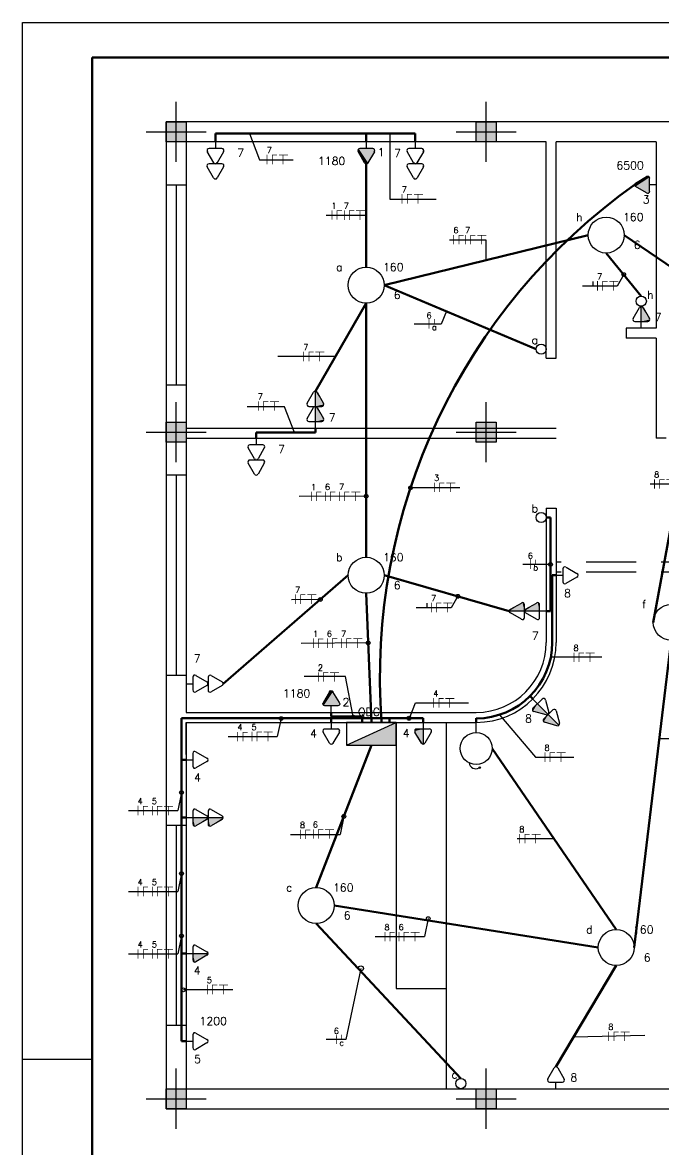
# Model space of a CAD drawing. Header units: metres. Extents: x 3615.8 to 3645.2, y 1798 to 1818.7.
# Drawn here: x 3615.81 to 3622.22, y 1807.43 to 1818.69 of the extents above; entities that cross this region are included whole.
import ezdxf
from ezdxf.enums import TextEntityAlignment as Align

# ---------------------------------------------------------------- set-up
doc = ezdxf.new("R2010")
doc.units = ezdxf.units.M
doc.linetypes.add('Contínuo', pattern=[0])
doc.linetypes.add('DASHED', pattern=[0.75, 0.5, -0.25])
for name, color, linetype in [('10', 10, 'Continuous'), ('2', 4, 'Continuous'), ('4', 136, 'Continuous'), ('Acessorios', 4, 'Continuous'), ('ALVENARIA', 7, 'Continuous'), ('CIRCUITOS', 250, 'Continuous'), ('ILUMINAÇÃO', 1, 'Contínuo'), ('INTERRUPTORES', 1, 'Continuous'), ('Quadros de Dist.', 1, 'Continuous'), ('TOMADAS-ENERGIA', 1, 'Continuous')]:
    doc.layers.add(name, color=color, linetype=linetype)
doc.layers.add('ELETRODUTOS', color=5, linetype='Continuous', lineweight=50)
doc.styles.add('ROMANS', font='ROMANS.shx', dxfattribs={"width": 0.5, "height": 0.1})

# ---------------------------------------------------------------- blocks, each defined once
blk = doc.blocks.new('st')
at = {"layer": '2'}
h = blk.add_hatch(color=256, dxfattribs=at)
h.paths.add_polyline_path([(0, 10), (0, 0), (10, 0), (10, 10)])
h.paths.add_polyline_path([(-10, 10), (-10, 0), (0, 0), (0, 10)])
h.paths.add_polyline_path([(-10, 0), (-10, -10), (0, -10), (0, 0)])
h.paths.add_polyline_path([(0, 0), (0, -10), (10, -10), (10, 0)])
at = {"layer": '10'}
for p, q in [((0, 30), (0, -30)), ((-30, 0), (30, 0))]:
    blk.add_line(p, q, dxfattribs=at)
at = {"layer": '4'}
blk.add_lwpolyline([(-10, -10), (-10, 10), (10, 10), (10, -10)], close=True, dxfattribs=at)
blk = doc.blocks.new('TEBAI01')
for p, q in [((-1.62, 1.95), (-0.35, 4.14)), ((0.35, 4.14), (1.63, 1.92)), ((-1.3, 1.32), (1.28, 1.32)), ((0, 0), (0, 1.32))]:
    blk.add_line(p, q)
for centre, start, end in [((0, 3.97), 26.0479, 153.9521), ((-1.3, 1.71), 143.1332, 270.777), ((1.3, 1.71), 267.1811, 32.5689)]:
    blk.add_arc(centre, 0.393, start, end)
at = {"style": 'ROMANS', "flags": 8}
for tag, p in [('020', (-5.03, 2.2)), ('001', (3.56, 2.23))]:
    blk.add_attdef(tag, text='', height=1.6, dxfattribs=at).set_placement(p, align=Align.MIDDLE_CENTER)
blk = doc.blocks.new('TEALT03')
for p, q in [((-1.62, 1.95), (-0.35, 4.14)), ((0.35, 4.14), (1.63, 1.92)), ((-1.3, 1.32), (1.28, 1.32)), ((0, 0), (0, 1.32))]:
    blk.add_line(p, q)
for centre, start, end in [((0, 3.97), 26.0479, 153.9521), ((-1.3, 1.71), 143.1332, 270.777), ((1.3, 1.71), 267.1811, 32.5689)]:
    blk.add_arc(centre, 0.393, start, end)
at = {"linetype": 'Continuous'}
for points in [[(-1.62, 1.95), (1.49, 1.37), (-0.35, 4.14)], [(-0.35, 4.14), (1.64, 1.52), (-0.21, 4.3)], [(1.64, 1.52), (-0.35, 4.14), (1.49, 1.37)], [(-0.21, 4.3), (1.69, 1.72), (0, 4.36)], [(1.69, 1.72), (-0.21, 4.3), (1.64, 1.52)], [(0, 4.36), (1.63, 1.92), (0.21, 4.3)], [(1.63, 1.92), (0, 4.36), (1.69, 1.72)], [(0.35, 4.14), (0.21, 4.3), (1.63, 1.92)], [(-1.69, 1.75), (1.28, 1.32), (-1.62, 1.95)], [(1.28, 1.32), (-1.69, 1.75), (-1.31, 1.32)], [(-1.66, 1.54), (-1.31, 1.32), (-1.69, 1.75)], [(-1.31, 1.32), (-1.66, 1.54), (-1.51, 1.38)], [(1.49, 1.37), (-1.62, 1.95), (1.28, 1.32)]]:
    blk.add_solid(points, dxfattribs=at)
at = {"style": 'ROMANS', "flags": 8}
for tag, p in [('020', (-4.82, 2.03)), ('001', (3.51, 2.07))]:
    blk.add_attdef(tag, text='', height=1.6, dxfattribs=at).set_placement(p, align=Align.MIDDLE_CENTER)
blk = doc.blocks.new('A$C0BD3781F')
blk.add_circle((0.36, 0.36), 0.36)
at = {"style": 'ROMANS', "flags": 8}
for tag, p in [('001', (0.188, 0.472)), ('009', (0.502, 0.474)), ('020', (0.356, 0.232))]:
    blk.add_attdef(tag, text='', height=0.16, dxfattribs=at).set_placement(p, align=Align.MIDDLE_CENTER)
blk = doc.blocks.new('Ir1s01')
blk.add_circle((0, 1.02), 1.02)
at = {"style": 'ROMANS', "flags": 8}
blk.add_attdef('009', text='', height=1.6, dxfattribs=at).set_placement((1.81, 2.29), align=Align.MIDDLE_CENTER)
blk = doc.blocks.new('TEMED02')
for p, q in [((-1.62, 1.95), (-0.35, 4.14)), ((0, 1.32), (0, 4.36)), ((0.35, 4.14), (1.63, 1.92)), ((-1.3, 1.32), (1.28, 1.32)), ((0, 0), (0, 1.32))]:
    blk.add_line(p, q)
for centre, start, end in [((0, 3.97), 26.0479, 153.9521), ((-1.3, 1.71), 143.1332, 270.777), ((1.3, 1.71), 267.1811, 32.5689)]:
    blk.add_arc(centre, 0.393, start, end)
at = {"linetype": 'Continuous'}
for points in [[(0, 4.36), (1.63, 1.92), (0.21, 4.3)], [(1.63, 1.92), (0, 4.36), (1.69, 1.72)], [(0, 1.32), (1.69, 1.72), (0, 4.36)], [(0.35, 4.14), (0.21, 4.3), (1.63, 1.92)], [(1.69, 1.72), (0, 1.32), (1.64, 1.52)], [(1.28, 1.32), (1.64, 1.52), (0, 1.32)], [(1.64, 1.52), (1.28, 1.32), (1.49, 1.37)]]:
    blk.add_solid(points, dxfattribs=at)
at = {"style": 'ROMANS', "flags": 8}
for tag, p in [('020', (-4.96, 2.19)), ('001', (3.39, 2.17))]:
    blk.add_attdef(tag, text='', height=1.6, dxfattribs=at).set_placement(p, align=Align.MIDDLE_CENTER)
blk = doc.blocks.new('A$C93b2c405')
at = {"layer": 'TOMADAS-ENERGIA'}
for p, q in [((0.269, 0.37), (0.269, 0.304)), ((0.252, 0.163), (0.188, 0.274)), ((0.334, 0.304), (0.205, 0.304)), ((0.35, 0.273), (0.287, 0.163)), ((0.251, 0.011), (0.188, 0.122)), ((0.334, 0.152), (0.205, 0.152)), ((0.35, 0.121), (0.287, 0.011))]:
    blk.add_line(p, q, dxfattribs=at)
for centre, start, end in [((0.205, 0.284), 87.1811, 212.5689), ((0.335, 0.284), 323.1332, 90.777), ((0.204, 0.132), 87.1811, 212.5689), ((0.269, 0.172), 206.0479, 333.9521), ((0.334, 0.132), 323.1332, 90.777), ((0.269, 0.02), 206.0479, 333.9521)]:
    blk.add_arc(centre, 0.0197, start, end, dxfattribs=at)
at = {"layer": 'TOMADAS-ENERGIA', "style": 'ROMANS', "flags": 8}
for tag, p in [('001', (0.091, 0.259)), ('020', (0.521, 0.26))]:
    blk.add_attdef(tag, text='', height=0.08, rotation=180, dxfattribs=at).set_placement(p, align=Align.MIDDLE_CENTER)
blk = doc.blocks.new('A$C8d71f97b')
at = {"layer": 'TOMADAS-ENERGIA'}
for p, q in [((0.27, 0.249), (0.333, 0.359)), ((0.351, 0.218), (0.351, 0.37)), ((0.369, 0.359), (0.432, 0.248)), ((0.27, 0.097), (0.333, 0.207)), ((0.286, 0.218), (0.415, 0.218)), ((0.351, 0.066), (0.351, 0.218)), ((0.369, 0.207), (0.432, 0.096)), ((0.286, 0.066), (0.415, 0.066)), ((0.351, 0), (0.351, 0.066))]:
    blk.add_line(p, q, dxfattribs=at)
for centre, start, end in [((0.351, 0.35), 26.0479, 153.9521), ((0.286, 0.238), 143.1332, 270.777), ((0.416, 0.238), 267.1811, 32.5689), ((0.351, 0.198), 26.0479, 153.9521), ((0.286, 0.086), 143.1332, 270.777), ((0.416, 0.086), 267.1811, 32.5689)]:
    blk.add_arc(centre, 0.0197, start, end, dxfattribs=at)
at = {"layer": 'TOMADAS-ENERGIA', "linetype": 'Continuous'}
for points in [[(0.351, 0.37), (0.432, 0.248), (0.361, 0.367)], [(0.432, 0.248), (0.351, 0.37), (0.436, 0.238)], [(0.351, 0.218), (0.436, 0.238), (0.351, 0.37)], [(0.369, 0.359), (0.361, 0.367), (0.432, 0.248)], [(0.436, 0.238), (0.351, 0.218), (0.433, 0.228)], [(0.415, 0.218), (0.433, 0.228), (0.351, 0.218)], [(0.433, 0.228), (0.415, 0.218), (0.425, 0.22)], [(0.351, 0.218), (0.432, 0.096), (0.361, 0.215)], [(0.432, 0.096), (0.351, 0.218), (0.436, 0.086)], [(0.351, 0.066), (0.436, 0.086), (0.351, 0.218)], [(0.369, 0.207), (0.361, 0.215), (0.432, 0.096)], [(0.436, 0.086), (0.351, 0.066), (0.433, 0.076)], [(0.415, 0.066), (0.433, 0.076), (0.351, 0.066)], [(0.433, 0.076), (0.415, 0.066), (0.425, 0.068)]]:
    blk.add_solid(points, dxfattribs=at)
at = {"layer": 'TOMADAS-ENERGIA', "style": 'ROMANS', "flags": 8}
for tag, p in [('020', (0.103, 0.11)), ('001', (0.52, 0.108))]:
    blk.add_attdef(tag, text='', height=0.08, dxfattribs=at).set_placement(p, align=Align.MIDDLE_CENTER)
blk = doc.blocks.new('A$C5681756B')
at = {"layer": 'Quadros de Dist.'}
for p, q in [((0.951, 0.228), (0.452, 0.228)), ((0.452, 0.228), (0.452, 0)), ((0.452, 0), (0.951, 0.228)), ((0.951, 0), (0.951, 0.228)), ((0.452, 0), (0.951, 0))]:
    blk.add_line(p, q, dxfattribs=at)
at = {"layer": 'Quadros de Dist.', "linetype": 'Continuous'}
blk.add_solid([(0.951, 0.227), (0.452, 0), (0.951, 0)], dxfattribs=at)
at = {"layer": 'Quadros de Dist.', "style": 'ROMANS', "flags": 8}
for tag, p in [('020', (0.206, 0.334)), ('001', (1.041, 0.331))]:
    blk.add_attdef(tag, text='', height=0.16, dxfattribs=at).set_placement(p, align=Align.MIDDLE_CENTER)
blk = doc.blocks.new('Tgcig02')
blk.add_line((0, 1), (0, 0))
for centre, radius in [((-0.35, 4.52), 0.0696), ((0, 2.6), 1.6)]:
    blk.add_circle(centre, radius)
blk.add_arc((0.03, 3.95), 0.686, 7.0471, 118.0951)
blk = doc.blocks.new('FNT')
at = {"const_width": 0.24}
for points in [[(0.12, 1.68), (0.12, -1.68)], [(1.84, 1.56), (3.68, 1.56)], [(1.96, 1.44), (1.96, -1.68)], [(4.32, 1.56), (7.52, 1.56)], [(5.8, 1.44), (5.8, -1.68)]]:
    blk.add_lwpolyline(points, dxfattribs=at)
at = {"style": 'ROMANS', "flags": 8}
blk.add_attdef('001', text='', height=1.6, dxfattribs=at).set_placement((0.89, 3.34), align=Align.MIDDLE_CENTER)
blk = doc.blocks.new('A$C27EA2FDF')
at = {"const_width": 0.009}
for points in [[(0.04, 0.126), (0.04, 0)], [(0.104, 0.121), (0.173, 0.121)], [(0.109, 0.117), (0.109, 0)]]:
    blk.add_lwpolyline(points, dxfattribs=at)
at = {"style": 'ROMANS', "flags": 8}
blk.add_attdef('001', text='', height=0.06, dxfattribs=at).set_placement((0.069, 0.188), align=Align.MIDDLE_CENTER)
blk = doc.blocks.new('A$C3508442B')
at = {"const_width": 0.024}
for points in [[(0.227, 0.043), (0.392, 0.012)], [(0.262, 0.224), (0.592, 0.161)]]:
    blk.add_lwpolyline(points, dxfattribs=at)
at = {"style": 'ROMANS', "flags": 8}
for tag, p in [('001', (0.105, 0.258)), ('009', (0.634, 0.329))]:
    blk.add_attdef(tag, text='', height=0.16, rotation=79, dxfattribs=at).set_placement(p, align=Align.MIDDLE_CENTER)

msp = doc.modelspace()

# ---------------------------------------------------------------- linework, layer by layer
for p, q in [((3615.809, 1818.686), (3645.156, 1818.686)), ((3615.809, 1797.959), (3615.809, 1818.686)), ((3616.507, 1808.323), (3615.809, 1808.323))]:
    msp.add_line(p, q)
at = {"lineweight": 100}
for p, q in [((3616.507, 1818.338), (3644.807, 1818.338)), ((3616.507, 1798.308), (3616.507, 1818.338))]:
    msp.add_line(p, q, dxfattribs=at)
at = {"layer": 'Acessorios'}
for p, q in [((3617.246, 1817.063), (3617.246, 1815.063)), ((3617.346, 1817.063), (3617.346, 1815.063)), ((3617.446, 1817.063), (3617.446, 1815.063)), ((3617.246, 1814.163), (3617.246, 1812.163)), ((3617.346, 1814.163), (3617.346, 1812.163)), ((3617.446, 1814.163), (3617.446, 1812.163)), ((3619.546, 1811.693), (3619.546, 1809.033)), ((3620.046, 1811.693), (3620.046, 1809.033)), ((3617.246, 1810.663), (3617.246, 1808.663)), ((3617.346, 1810.663), (3617.346, 1808.663)), ((3617.446, 1810.663), (3617.446, 1808.663)), ((3619.546, 1809.033), (3620.046, 1809.033))]:
    msp.add_line(p, q, dxfattribs=at)
at = {"layer": 'Acessorios', "linetype": 'DASHED'}
for p, q in [((3623.446, 1813.293), (3621.146, 1813.293)), ((3623.446, 1813.193), (3621.146, 1813.193))]:
    msp.add_line(p, q, dxfattribs=at)
at = {"layer": 'ALVENARIA'}
for p, q in [((3637.246, 1817.693), (3617.246, 1817.693)), ((3617.246, 1817.693), (3617.246, 1817.063)), ((3621.046, 1817.493), (3617.446, 1817.493)), ((3617.446, 1817.493), (3617.446, 1817.063)), ((3621.046, 1815.333), (3621.046, 1817.493)), ((3621.146, 1815.333), (3621.146, 1817.493)), ((3622.146, 1817.493), (3621.146, 1817.493)), ((3622.146, 1817.493), (3622.146, 1815.633)), ((3617.446, 1817.063), (3617.246, 1817.063)), ((3621.846, 1815.633), (3621.846, 1815.533)), ((3622.146, 1815.633), (3621.846, 1815.633)), ((3622.146, 1815.533), (3621.846, 1815.533)), ((3622.146, 1815.533), (3622.146, 1814.533)), ((3621.046, 1815.333), (3621.146, 1815.333)), ((3617.246, 1815.063), (3617.246, 1814.163)), ((3617.446, 1815.063), (3617.246, 1815.063)), ((3617.446, 1815.063), (3617.446, 1814.633)), ((3617.446, 1814.633), (3621.146, 1814.633)), ((3617.446, 1814.533), (3621.146, 1814.533)), ((3617.446, 1814.533), (3617.446, 1814.163)), ((3622.246, 1814.533), (3622.146, 1814.533)), ((3617.446, 1814.163), (3617.246, 1814.163)), ((3621.046, 1813.833), (3621.046, 1812.493)), ((3621.046, 1813.833), (3621.146, 1813.833)), ((3621.146, 1813.833), (3621.146, 1812.493)), ((3617.246, 1812.163), (3617.246, 1810.663)), ((3617.446, 1812.163), (3617.246, 1812.163)), ((3617.446, 1812.163), (3617.446, 1811.793)), ((3617.446, 1811.793), (3620.346, 1811.793)), ((3617.446, 1811.693), (3620.346, 1811.693)), ((3617.446, 1811.693), (3617.446, 1810.663)), ((3617.446, 1811.371), (3617.446, 1811.693)), ((3617.446, 1810.663), (3617.246, 1810.663)), ((3620.046, 1809.033), (3620.046, 1808.033)), ((3617.246, 1808.663), (3617.246, 1807.833)), ((3617.446, 1808.663), (3617.246, 1808.663)), ((3617.446, 1808.663), (3617.446, 1808.033)), ((3617.246, 1808.033), (3617.246, 1807.833)), ((3617.446, 1808.033), (3623.446, 1808.033)), ((3617.446, 1808.033), (3618.096, 1808.033)), ((3617.246, 1807.833), (3623.546, 1807.833))]:
    msp.add_line(p, q, dxfattribs=at)
for radius in [0.8, 0.7]:
    msp.add_arc((3620.346, 1812.493), radius, 270, 0, dxfattribs=at)
at = {"layer": 'CIRCUITOS'}
for p, q in [((3618.079, 1817.577), (3618.18, 1817.315)), ((3619.483, 1817.577), (3619.483, 1816.921)), ((3618.18, 1817.315), (3618.515, 1817.315)), ((3619.483, 1816.921), (3619.944, 1816.921)), ((3619.246, 1816.759), (3618.846, 1816.759)), ((3620.446, 1816.513), (3620.079, 1816.513)), ((3620.446, 1816.313), (3620.446, 1816.513)), ((3621.821, 1816.168), (3621.754, 1816.053)), ((3621.558, 1816.053), (3621.407, 1816.053)), ((3621.514, 1816.053), (3621.514, 1816.099)), ((3621.754, 1816.053), (3621.514, 1816.053)), ((3620.048, 1815.801), (3619.994, 1815.673)), ((3619.994, 1815.673), (3619.726, 1815.673)), ((3618.971, 1815.406), (3618.971, 1815.406)), ((3618.938, 1815.35), (3618.363, 1815.35)), ((3618.429, 1814.846), (3618.057, 1814.846)), ((3618.528, 1814.591), (3618.429, 1814.846)), ((3619.242, 1814.062), (3619.242, 1814.062)), ((3622.324, 1814.073), (3622.084, 1814.073)), ((3619.246, 1813.953), (3618.575, 1813.949)), ((3621.089, 1813.272), (3620.811, 1813.272)), ((3618.787, 1812.921), (3618.5, 1812.918)), ((3618.787, 1812.921), (3618.787, 1812.921)), ((3619.854, 1812.838), (3619.854, 1812.883)), ((3620.161, 1812.953), (3620.094, 1812.838)), ((3619.898, 1812.838), (3619.746, 1812.838)), ((3620.094, 1812.838), (3619.854, 1812.838)), ((3619.262, 1812.595), (3619.262, 1812.595)), ((3619.266, 1812.487), (3618.594, 1812.482)), ((3621.092, 1812.348), (3621.602, 1812.348)), ((3619.037, 1812.151), (3618.624, 1812.151)), ((3619.114, 1811.751), (3619.037, 1812.151)), ((3619.037, 1812.151), (3619.037, 1812.151)), ((3619.684, 1811.752), (3619.739, 1811.889)), ((3619.739, 1811.889), (3620.268, 1811.889)), ((3620.577, 1811.769), (3620.938, 1811.346)), ((3622.178, 1811.532), (3622.702, 1811.532)), ((3620.938, 1811.346), (3621.323, 1811.346)), ((3621.126, 1810.528), (3620.754, 1810.528)), ((3619.043, 1808.526), (3618.845, 1808.526)), ((3622.032, 1808.565), (3621.32, 1808.548))]:
    msp.add_line(p, q, dxfattribs=at)
at = {"layer": 'CIRCUITOS', "linetype": 'Continuous'}
for p, q in [((3620.182, 1814.038), (3619.689, 1814.038)), ((3618.395, 1811.731), (3618.357, 1811.552)), ((3617.864, 1811.552), (3618.357, 1811.552)), ((3617.399, 1810.992), (3617.361, 1810.812)), ((3616.868, 1810.812), (3617.361, 1810.812)), ((3619.022, 1810.754), (3618.984, 1810.574)), ((3618.49, 1810.574), (3618.984, 1810.574)), ((3617.399, 1810.182), (3617.361, 1810.003)), ((3616.868, 1810.003), (3617.361, 1810.003)), ((3619.866, 1809.732), (3619.828, 1809.553)), ((3617.399, 1809.559), (3617.361, 1809.38)), ((3619.335, 1809.553), (3619.828, 1809.553)), ((3616.868, 1809.38), (3617.361, 1809.38)), ((3619.193, 1809.235), (3619.043, 1808.526)), ((3617.911, 1809.021), (3617.418, 1809.021))]:
    msp.add_line(p, q, dxfattribs=at)
at = {"layer": 'CIRCUITOS'}
for centre, radius in [((3621.821, 1816.168), 0.0187), ((3619.689, 1814.038), 0.0187), ((3619.246, 1813.953), 0.0187), ((3621.089, 1813.272), 0.0187), ((3618.787, 1812.921), 0.0187), ((3620.161, 1812.953), 0.0187), ((3619.266, 1812.487), 0.0187), ((3619.114, 1811.751), 0.0152), ((3619.673, 1811.735), 0.0201), ((3618.395, 1811.731), 0.0187), ((3617.399, 1810.992), 0.0187), ((3619.022, 1810.754), 0.0187), ((3617.399, 1810.182), 0.0187), ((3619.866, 1809.732), 0.0187), ((3617.399, 1809.559), 0.0187), ((3619.193, 1809.235), 0.025), ((3617.418, 1809.021), 0.0187)]:
    msp.add_circle(centre, radius, dxfattribs=at)
at = {"layer": 'ELETRODUTOS'}
for p, q in [((3617.739, 1817.577), (3617.739, 1817.493)), ((3617.739, 1817.577), (3619.736, 1817.577)), ((3619.246, 1817.577), (3619.246, 1817.493)), ((3619.736, 1817.577), (3619.736, 1817.493)), ((3619.246, 1817.275), (3619.246, 1816.243)), ((3619.426, 1816.063), (3621.466, 1816.563)), ((3621.826, 1816.563), (3622.846, 1815.863)), ((3621.646, 1816.383), (3621.996, 1815.953)), ((3619.426, 1816.063), (3620.945, 1815.423)), ((3619.246, 1815.883), (3618.737, 1815.003)), ((3619.246, 1813.343), (3619.246, 1815.883)), ((3622.666, 1815.683), (3622.116, 1812.693)), ((3618.146, 1814.591), (3618.146, 1814.533)), ((3618.737, 1814.591), (3618.146, 1814.591)), ((3618.737, 1814.633), (3618.737, 1814.591)), ((3621.046, 1813.74), (3621.089, 1813.74)), ((3621.089, 1813.74), (3621.089, 1812.804)), ((3619.066, 1813.163), (3617.816, 1812.08)), ((3620.676, 1812.805), (3619.426, 1813.163)), ((3621.106, 1813.163), (3621.106, 1812.493)), ((3621.106, 1813.163), (3621.146, 1813.163)), ((3619.297, 1811.693), (3619.246, 1812.983)), ((3621.046, 1812.804), (3621.089, 1812.804)), ((3622.296, 1812.513), (3621.926, 1809.443)), ((3620.912, 1811.927), (3620.884, 1811.956)), ((3618.896, 1811.793), (3618.896, 1811.751)), ((3617.399, 1811.735), (3617.399, 1808.507)), ((3619.815, 1811.735), (3617.399, 1811.735)), ((3619.204, 1811.751), (3618.896, 1811.751)), ((3618.896, 1811.735), (3618.896, 1811.693)), ((3619.204, 1811.751), (3619.204, 1811.693)), ((3619.478, 1811.735), (3619.478, 1811.693)), ((3619.815, 1811.735), (3619.815, 1811.693)), ((3620.346, 1811.735), (3620.346, 1811.693)), ((3618.746, 1810.043), (3619.297, 1811.465)), ((3620.506, 1811.433), (3621.746, 1809.623)), ((3617.399, 1811.319), (3617.446, 1811.319)), ((3617.399, 1810.743), (3617.446, 1810.743)), ((3621.566, 1809.443), (3618.926, 1809.863)), ((3618.746, 1809.683), (3620.192, 1808.135)), ((3617.399, 1809.383), (3617.446, 1809.383)), ((3621.746, 1809.263), (3621.143, 1808.251)), ((3617.399, 1808.507), (3617.446, 1808.507))]:
    msp.add_line(p, q, dxfattribs=at)
for centre, radius, start, end in [((3625.421, 1812.14), 6.038, 125.3404, 184.2423), ((3620.346, 1812.493), 0.76, 270, 0)]:
    msp.add_arc(centre, radius, start, end, dxfattribs=at)

# ---------------------------------------------------------------- block references
msp.add_blockref('A$C93b2c405', (3619.467, 1817.123))
msp.add_blockref('A$C8d71f97b', (3618.386, 1814.633)).add_auto_attribs({'001': '7'})
ref = msp.add_blockref('A$C93b2c405', (3617.877, 1814.163))
ref.add_attrib('020', '7', dxfattribs={"layer": 'TOMADAS-ENERGIA', "height": 0.08, "style": 'ROMANS', "flags": 8}).set_placement((3618.398, 1814.423), align=Align.MIDDLE_CENTER)
ref = msp.add_blockref('A$C8d71f97b', (3621.046, 1812.454), dxfattribs=dict(rotation=89.99999999999999))
ref.add_attrib('020', '7', dxfattribs={"layer": 'TOMADAS-ENERGIA', "height": 0.08, "style": 'ROMANS', "flags": 8}).set_placement((3620.937, 1812.557), align=Align.MIDDLE_CENTER)
ref = msp.add_blockref('A$C8d71f97b', (3621.16, 1812.175), dxfattribs=dict(rotation=224.9999999999999))
ref.add_attrib('001', '8', dxfattribs={"layer": 'TOMADAS-ENERGIA', "height": 0.08, "style": 'ROMANS', "flags": 8}).set_placement((3620.869, 1811.731), align=Align.MIDDLE_CENTER)
at = {"rotation": 270}
msp.add_blockref('A$C8d71f97b', (3617.446, 1811.093), dxfattribs=at)
at = {"layer": 'ALVENARIA', "xscale": 0.01, "yscale": 0.01, "zscale": 0.01, "rotation": 89.99999999999999}
for p in [(3617.346, 1817.593), (3620.446, 1817.593), (3617.346, 1814.593), (3620.446, 1814.593), (3617.346, 1807.933), (3620.446, 1807.933)]:
    msp.add_blockref('st', p, dxfattribs=at)
at = {"layer": 'CIRCUITOS', "lineweight": 30}
ref = msp.add_blockref('FNT', (3618.251, 1817.318), dxfattribs=dict(at, xscale=0.02812499999959072, yscale=0.02812499999959072, zscale=0.02812499999959072))
ref.add_attrib('001', '7', dxfattribs={"layer": '0', "height": 0.06, "style": 'ROMANS', "flags": 8}).set_placement((3618.276, 1817.412), align=Align.MIDDLE_CENTER)
ref = msp.add_blockref('FNT', (3619.601, 1816.925), dxfattribs=dict(at, xscale=0.02812499999959072, yscale=0.02812499999959072, zscale=0.02812499999959072))
ref.add_attrib('001', '7', dxfattribs={"layer": '0', "height": 0.06, "style": 'ROMANS', "flags": 8}).set_placement((3619.626, 1817.019), align=Align.MIDDLE_CENTER)
at = {"layer": 'CIRCUITOS'}
ref = msp.add_blockref('A$C27EA2FDF', (3618.873, 1816.715), dxfattribs=dict(at, xscale=0.7499999999999999, yscale=0.7499999999999999, zscale=0.7499999999999999))
ref.add_attrib('001', '1', dxfattribs={"layer": '0', "height": 0.06, "style": 'ROMANS', "flags": 8}).set_placement((3618.924, 1816.856), align=Align.MIDDLE_CENTER)
at = {"layer": 'CIRCUITOS', "lineweight": 30}
ref = msp.add_blockref('FNT', (3619.022, 1816.762), dxfattribs=dict(at, xscale=0.02812499999959072, yscale=0.02812499999959072, zscale=0.02812499999959072))
ref.add_attrib('001', '7', dxfattribs={"layer": '0', "height": 0.06, "style": 'ROMANS', "flags": 8}).set_placement((3619.047, 1816.856), align=Align.MIDDLE_CENTER)
at = {"layer": 'CIRCUITOS'}
ref = msp.add_blockref('A$C27EA2FDF', (3620.091, 1816.469), dxfattribs=dict(at, xscale=0.7499999999999999, yscale=0.7499999999999999, zscale=0.7499999999999999))
ref.add_attrib('001', '6', dxfattribs={"layer": '0', "height": 0.06, "style": 'ROMANS', "flags": 8}).set_placement((3620.143, 1816.611), align=Align.MIDDLE_CENTER)
at = {"layer": 'CIRCUITOS', "lineweight": 30}
ref = msp.add_blockref('FNT', (3620.234, 1816.517), dxfattribs=dict(at, xscale=0.02812499999959072, yscale=0.02812499999959072, zscale=0.02812499999959072))
ref.add_attrib('001', '7', dxfattribs={"layer": '0', "height": 0.06, "style": 'ROMANS', "flags": 8}).set_placement((3620.259, 1816.611), align=Align.MIDDLE_CENTER)
ref = msp.add_blockref('FNT', (3621.555, 1816.056), dxfattribs=dict(at, xscale=0.02812499999959072, yscale=0.02812499999959072, zscale=0.02812499999959072))
ref.add_attrib('001', '7', dxfattribs={"layer": '0', "height": 0.06, "style": 'ROMANS', "flags": 8}).set_placement((3621.58, 1816.15), align=Align.MIDDLE_CENTER)
ref = msp.add_blockref('A$C3508442B', (3619.951, 1815.783), dxfattribs=dict(at, xscale=-0.2812499999999995, yscale=0.2812499999999998, zscale=0.2812499999999998, rotation=78.7512890459185))
ref.add_attrib('009', 'a', dxfattribs={"layer": '0', "height": 0.06, "rotation": 359.7513, "style": 'ROMANS', "flags": 8}).set_placement((3619.927, 1815.642), align=Align.MIDDLE_CENTER)
ref.add_attrib('001', '6', dxfattribs={"layer": '0', "height": 0.06, "style": 'ROMANS', "flags": 8}).set_placement((3619.874, 1815.76), align=Align.MIDDLE_CENTER)
ref = msp.add_blockref('FNT', (3618.617, 1815.349), dxfattribs=dict(at, xscale=0.02812499999959072, yscale=0.02812499999959072, zscale=0.02812499999959072))
ref.add_attrib('001', '7', dxfattribs={"layer": '0', "height": 0.06, "style": 'ROMANS', "flags": 8}).set_placement((3618.642, 1815.443), align=Align.MIDDLE_CENTER)
ref = msp.add_blockref('FNT', (3618.163, 1814.855), dxfattribs=dict(at, xscale=0.02812499999959072, yscale=0.02812499999959072, zscale=0.02812499999959072))
ref.add_attrib('001', '7', dxfattribs={"layer": '0', "height": 0.06, "style": 'ROMANS', "flags": 8}).set_placement((3618.188, 1814.949), align=Align.MIDDLE_CENTER)
ref = msp.add_blockref('FNT', (3619.924, 1814.042), dxfattribs=dict(at, xscale=0.02812499999959072, yscale=0.02812499999959072, zscale=0.02812499999959072))
ref.add_attrib('001', '3', dxfattribs={"layer": '0', "height": 0.06, "style": 'ROMANS', "flags": 8}).set_placement((3619.949, 1814.136), align=Align.MIDDLE_CENTER)
ref = msp.add_blockref('FNT', (3622.125, 1814.076), dxfattribs=dict(at, xscale=0.02812499999959072, yscale=0.02812499999959072, zscale=0.02812499999959072))
ref.add_attrib('001', '8', dxfattribs={"layer": '0', "height": 0.06, "style": 'ROMANS', "flags": 8}).set_placement((3622.15, 1814.17), align=Align.MIDDLE_CENTER)
at = {"layer": 'CIRCUITOS'}
ref = msp.add_blockref('A$C27EA2FDF', (3618.668, 1813.904), dxfattribs=dict(at, xscale=0.7499999999999999, yscale=0.7499999999999999, zscale=0.7499999999999999))
ref.add_attrib('001', '1', dxfattribs={"layer": '0', "height": 0.06, "style": 'ROMANS', "flags": 8}).set_placement((3618.719, 1814.045), align=Align.MIDDLE_CENTER)
ref = msp.add_blockref('A$C27EA2FDF', (3618.807, 1813.904), dxfattribs=dict(at, xscale=0.7499999999999999, yscale=0.7499999999999999, zscale=0.7499999999999999))
ref.add_attrib('001', '6', dxfattribs={"layer": '0', "height": 0.06, "style": 'ROMANS', "flags": 8}).set_placement((3618.859, 1814.046), align=Align.MIDDLE_CENTER)
at = {"layer": 'CIRCUITOS', "lineweight": 30}
ref = msp.add_blockref('FNT', (3618.975, 1813.952), dxfattribs=dict(at, xscale=0.02812499999959072, yscale=0.02812499999959072, zscale=0.02812499999959072))
ref.add_attrib('001', '7', dxfattribs={"layer": '0', "height": 0.06, "style": 'ROMANS', "flags": 8}).set_placement((3619, 1814.046), align=Align.MIDDLE_CENTER)
ref = msp.add_blockref('A$C3508442B', (3620.965, 1813.381), dxfattribs=dict(at, xscale=-0.2812499999999995, yscale=0.2812499999999998, zscale=0.2812499999999998, rotation=78.7512890459185))
ref.add_attrib('009', 'b', dxfattribs={"layer": '0', "height": 0.06, "rotation": 359.7513, "style": 'ROMANS', "flags": 8}).set_placement((3620.941, 1813.24), align=Align.MIDDLE_CENTER)
ref.add_attrib('001', '6', dxfattribs={"layer": '0', "height": 0.06, "style": 'ROMANS', "flags": 8}).set_placement((3620.888, 1813.358), align=Align.MIDDLE_CENTER)
ref = msp.add_blockref('FNT', (3618.535, 1812.924), dxfattribs=dict(at, xscale=0.02812499999959072, yscale=0.02812499999959072, zscale=0.02812499999959072))
ref.add_attrib('001', '7', dxfattribs={"layer": '0', "height": 0.06, "style": 'ROMANS', "flags": 8}).set_placement((3618.56, 1813.018), align=Align.MIDDLE_CENTER)
ref = msp.add_blockref('FNT', (3619.895, 1812.841), dxfattribs=dict(at, xscale=0.02812499999959072, yscale=0.02812499999959072, zscale=0.02812499999959072))
ref.add_attrib('001', '7', dxfattribs={"layer": '0', "height": 0.06, "style": 'ROMANS', "flags": 8}).set_placement((3619.92, 1812.935), align=Align.MIDDLE_CENTER)
at = {"layer": 'CIRCUITOS'}
ref = msp.add_blockref('A$C27EA2FDF', (3618.687, 1812.437), dxfattribs=dict(at, xscale=0.7499999999999999, yscale=0.7499999999999999, zscale=0.7499999999999999))
ref.add_attrib('001', '1', dxfattribs={"layer": '0', "height": 0.06, "style": 'ROMANS', "flags": 8}).set_placement((3618.739, 1812.578), align=Align.MIDDLE_CENTER)
ref = msp.add_blockref('A$C27EA2FDF', (3618.827, 1812.438), dxfattribs=dict(at, xscale=0.7499999999999999, yscale=0.7499999999999999, zscale=0.7499999999999999))
ref.add_attrib('001', '6', dxfattribs={"layer": '0', "height": 0.06, "style": 'ROMANS', "flags": 8}).set_placement((3618.878, 1812.579), align=Align.MIDDLE_CENTER)
at = {"layer": 'CIRCUITOS', "lineweight": 30}
ref = msp.add_blockref('FNT', (3618.995, 1812.485), dxfattribs=dict(at, xscale=0.02812499999959072, yscale=0.02812499999959072, zscale=0.02812499999959072))
ref.add_attrib('001', '7', dxfattribs={"layer": '0', "height": 0.06, "style": 'ROMANS', "flags": 8}).set_placement((3619.02, 1812.579), align=Align.MIDDLE_CENTER)
ref = msp.add_blockref('FNT', (3621.319, 1812.343), dxfattribs=dict(at, xscale=0.02812499999959072, yscale=0.02812499999959072, zscale=0.02812499999959072))
ref.add_attrib('001', '8', dxfattribs={"layer": '0', "height": 0.06, "style": 'ROMANS', "flags": 8}).set_placement((3621.344, 1812.437), align=Align.MIDDLE_CENTER)
ref = msp.add_blockref('FNT', (3618.763, 1812.146), dxfattribs=dict(at, xscale=0.02812499999959072, yscale=0.02812499999959072, zscale=0.02812499999959072))
ref.add_attrib('001', '2', dxfattribs={"layer": '0', "height": 0.06, "style": 'ROMANS', "flags": 8}).set_placement((3618.788, 1812.24), align=Align.MIDDLE_CENTER)
ref = msp.add_blockref('FNT', (3619.917, 1811.888), dxfattribs=dict(at, xscale=0.02812499999959072, yscale=0.02812499999959072, zscale=0.02812499999959072))
ref.add_attrib('001', '4', dxfattribs={"layer": '0', "height": 0.06, "style": 'ROMANS', "flags": 8}).set_placement((3619.942, 1811.982), align=Align.MIDDLE_CENTER)
at = {"layer": 'CIRCUITOS'}
ref = msp.add_blockref('A$C27EA2FDF', (3617.931, 1811.504), dxfattribs=dict(at, xscale=0.7499999999999999, yscale=0.7499999999999999, zscale=0.7499999999999999))
ref.add_attrib('001', '4', dxfattribs={"layer": '0', "height": 0.06, "style": 'ROMANS', "flags": 8}).set_placement((3617.983, 1811.646), align=Align.MIDDLE_CENTER)
at = {"layer": 'CIRCUITOS', "lineweight": 30}
ref = msp.add_blockref('FNT', (3618.099, 1811.552), dxfattribs=dict(at, xscale=0.02812499999959072, yscale=0.02812499999959072, zscale=0.02812499999959072))
ref.add_attrib('001', '5', dxfattribs={"layer": '0', "height": 0.06, "style": 'ROMANS', "flags": 8}).set_placement((3618.124, 1811.646), align=Align.MIDDLE_CENTER)
ref = msp.add_blockref('FNT', (3621.029, 1811.346), dxfattribs=dict(at, xscale=0.02812499999959072, yscale=0.02812499999959072, zscale=0.02812499999959072))
ref.add_attrib('001', '8', dxfattribs={"layer": '0', "height": 0.06, "style": 'ROMANS', "flags": 8}).set_placement((3621.054, 1811.44), align=Align.MIDDLE_CENTER)
at = {"layer": 'CIRCUITOS'}
ref = msp.add_blockref('A$C27EA2FDF', (3616.935, 1810.765), dxfattribs=dict(at, xscale=0.7499999999999999, yscale=0.7499999999999999, zscale=0.7499999999999999))
ref.add_attrib('001', '4', dxfattribs={"layer": '0', "height": 0.06, "style": 'ROMANS', "flags": 8}).set_placement((3616.986, 1810.906), align=Align.MIDDLE_CENTER)
at = {"layer": 'CIRCUITOS', "lineweight": 30}
ref = msp.add_blockref('FNT', (3617.103, 1810.812), dxfattribs=dict(at, xscale=0.02812499999959072, yscale=0.02812499999959072, zscale=0.02812499999959072))
ref.add_attrib('001', '5', dxfattribs={"layer": '0', "height": 0.06, "style": 'ROMANS', "flags": 8}).set_placement((3617.128, 1810.906), align=Align.MIDDLE_CENTER)
at = {"layer": 'CIRCUITOS'}
ref = msp.add_blockref('A$C27EA2FDF', (3618.558, 1810.527), dxfattribs=dict(at, xscale=0.7499999999999999, yscale=0.7499999999999999, zscale=0.7499999999999999))
ref.add_attrib('001', '8', dxfattribs={"layer": '0', "height": 0.06, "style": 'ROMANS', "flags": 8}).set_placement((3618.609, 1810.668), align=Align.MIDDLE_CENTER)
at = {"layer": 'CIRCUITOS', "lineweight": 30}
ref = msp.add_blockref('FNT', (3618.713, 1810.578), dxfattribs=dict(at, xscale=0.02812499999959072, yscale=0.02812499999959072, zscale=0.02812499999959072))
ref.add_attrib('001', '6', dxfattribs={"layer": '0', "height": 0.06, "style": 'ROMANS', "flags": 8}).set_placement((3618.738, 1810.672), align=Align.MIDDLE_CENTER)
ref = msp.add_blockref('FNT', (3620.777, 1810.531), dxfattribs=dict(at, xscale=0.02812499999959072, yscale=0.02812499999959072, zscale=0.02812499999959072))
ref.add_attrib('001', '8', dxfattribs={"layer": '0', "height": 0.06, "style": 'ROMANS', "flags": 8}).set_placement((3620.802, 1810.625), align=Align.MIDDLE_CENTER)
at = {"layer": 'CIRCUITOS'}
ref = msp.add_blockref('A$C27EA2FDF', (3616.935, 1809.956), dxfattribs=dict(at, xscale=0.7499999999999999, yscale=0.7499999999999999, zscale=0.7499999999999999))
ref.add_attrib('001', '4', dxfattribs={"layer": '0', "height": 0.06, "style": 'ROMANS', "flags": 8}).set_placement((3616.986, 1810.097), align=Align.MIDDLE_CENTER)
at = {"layer": 'CIRCUITOS', "lineweight": 30}
ref = msp.add_blockref('FNT', (3617.103, 1810.003), dxfattribs=dict(at, xscale=0.02812499999959072, yscale=0.02812499999959072, zscale=0.02812499999959072))
ref.add_attrib('001', '5', dxfattribs={"layer": '0', "height": 0.06, "style": 'ROMANS', "flags": 8}).set_placement((3617.128, 1810.097), align=Align.MIDDLE_CENTER)
at = {"layer": 'CIRCUITOS'}
ref = msp.add_blockref('A$C27EA2FDF', (3619.402, 1809.505), dxfattribs=dict(at, xscale=0.7499999999999999, yscale=0.7499999999999999, zscale=0.7499999999999999))
ref.add_attrib('001', '8', dxfattribs={"layer": '0', "height": 0.06, "style": 'ROMANS', "flags": 8}).set_placement((3619.454, 1809.647), align=Align.MIDDLE_CENTER)
at = {"layer": 'CIRCUITOS', "lineweight": 30}
ref = msp.add_blockref('FNT', (3619.57, 1809.553), dxfattribs=dict(at, xscale=0.02812499999959072, yscale=0.02812499999959072, zscale=0.02812499999959072))
ref.add_attrib('001', '6', dxfattribs={"layer": '0', "height": 0.06, "style": 'ROMANS', "flags": 8}).set_placement((3619.595, 1809.647), align=Align.MIDDLE_CENTER)
at = {"layer": 'CIRCUITOS'}
ref = msp.add_blockref('A$C27EA2FDF', (3616.935, 1809.332), dxfattribs=dict(at, xscale=0.7499999999999999, yscale=0.7499999999999999, zscale=0.7499999999999999))
ref.add_attrib('001', '4', dxfattribs={"layer": '0', "height": 0.06, "style": 'ROMANS', "flags": 8}).set_placement((3616.986, 1809.474), align=Align.MIDDLE_CENTER)
at = {"layer": 'CIRCUITOS', "lineweight": 30}
ref = msp.add_blockref('FNT', (3617.103, 1809.38), dxfattribs=dict(at, xscale=0.02812499999959072, yscale=0.02812499999959072, zscale=0.02812499999959072))
ref.add_attrib('001', '5', dxfattribs={"layer": '0', "height": 0.06, "style": 'ROMANS', "flags": 8}).set_placement((3617.128, 1809.474), align=Align.MIDDLE_CENTER)
ref = msp.add_blockref('FNT', (3617.653, 1809.024), dxfattribs=dict(at, xscale=0.02812499999959072, yscale=0.02812499999959072, zscale=0.02812499999959072))
ref.add_attrib('001', '5', dxfattribs={"layer": '0', "height": 0.06, "style": 'ROMANS', "flags": 8}).set_placement((3617.678, 1809.118), align=Align.MIDDLE_CENTER)
ref = msp.add_blockref('A$C3508442B', (3619.025, 1808.633), dxfattribs=dict(at, xscale=-0.2812499999999995, yscale=0.2812499999999998, zscale=0.2812499999999998, rotation=78.7512890459185))
ref.add_attrib('009', 'c', dxfattribs={"layer": '0', "height": 0.06, "rotation": 359.7513, "style": 'ROMANS', "flags": 8}).set_placement((3619.001, 1808.492), align=Align.MIDDLE_CENTER)
ref.add_attrib('001', '6', dxfattribs={"layer": '0', "height": 0.06, "style": 'ROMANS', "flags": 8}).set_placement((3618.948, 1808.61), align=Align.MIDDLE_CENTER)
ref = msp.add_blockref('FNT', (3621.667, 1808.557), dxfattribs=dict(at, xscale=0.02812499999959072, yscale=0.02812499999959072, zscale=0.02812499999959072))
ref.add_attrib('001', '8', dxfattribs={"layer": '0', "height": 0.06, "style": 'ROMANS', "flags": 8}).set_placement((3621.692, 1808.651), align=Align.MIDDLE_CENTER)
at = {"layer": 'ILUMINAÇÃO'}
ref = msp.add_blockref('A$C0BD3781F', (3621.466, 1816.383), dxfattribs=dict(at, xscale=0.5, yscale=0.5, zscale=0.5))
ref.add_attrib('020', '6', dxfattribs={"layer": '0', "height": 0.08, "style": 'ROMANS', "flags": 8}).set_placement((3621.956, 1816.464), align=Align.MIDDLE_CENTER)
ref.add_attrib('009', '160', dxfattribs={"layer": '0', "height": 0.08, "style": 'ROMANS', "flags": 8}).set_placement((3621.916, 1816.743), align=Align.MIDDLE_CENTER)
ref.add_attrib('001', 'h', dxfattribs={"layer": '0', "height": 0.08, "style": 'ROMANS', "flags": 8}).set_placement((3621.376, 1816.743), align=Align.MIDDLE_CENTER)
ref = msp.add_blockref('A$C0BD3781F', (3619.066, 1815.883), dxfattribs=dict(at, xscale=0.5, yscale=0.5, zscale=0.5))
ref.add_attrib('020', '6', dxfattribs={"layer": '0', "height": 0.08, "style": 'ROMANS', "flags": 8}).set_placement((3619.556, 1815.964), align=Align.MIDDLE_CENTER)
ref.add_attrib('009', '160', dxfattribs={"layer": '0', "height": 0.08, "style": 'ROMANS', "flags": 8}).set_placement((3619.516, 1816.243), align=Align.MIDDLE_CENTER)
ref.add_attrib('001', 'a', dxfattribs={"layer": '0', "height": 0.08, "style": 'ROMANS', "flags": 8}).set_placement((3618.976, 1816.243), align=Align.MIDDLE_CENTER)
ref = msp.add_blockref('A$C0BD3781F', (3619.066, 1812.983), dxfattribs=dict(at, xscale=0.5, yscale=0.5, zscale=0.5))
ref.add_attrib('020', '6', dxfattribs={"layer": '0', "height": 0.08, "style": 'ROMANS', "flags": 8}).set_placement((3619.556, 1813.064), align=Align.MIDDLE_CENTER)
ref.add_attrib('009', '160', dxfattribs={"layer": '0', "height": 0.08, "style": 'ROMANS', "flags": 8}).set_placement((3619.516, 1813.343), align=Align.MIDDLE_CENTER)
ref.add_attrib('001', 'b', dxfattribs={"layer": '0', "height": 0.08, "style": 'ROMANS', "flags": 8}).set_placement((3618.976, 1813.343), align=Align.MIDDLE_CENTER)
ref = msp.add_blockref('A$C0BD3781F', (3622.116, 1812.513), dxfattribs=dict(at, xscale=0.5, yscale=0.5, zscale=0.5))
ref.add_attrib('020', '6', dxfattribs={"layer": '0', "height": 0.08, "style": 'ROMANS', "flags": 8}).set_placement((3622.606, 1812.594), align=Align.MIDDLE_CENTER)
ref.add_attrib('009', '160', dxfattribs={"layer": '0', "height": 0.08, "style": 'ROMANS', "flags": 8}).set_placement((3622.566, 1812.873), align=Align.MIDDLE_CENTER)
ref.add_attrib('001', 'f', dxfattribs={"layer": '0', "height": 0.08, "style": 'ROMANS', "flags": 8}).set_placement((3622.026, 1812.873), align=Align.MIDDLE_CENTER)
ref = msp.add_blockref('A$C0BD3781F', (3618.566, 1809.683), dxfattribs=dict(at, xscale=0.5, yscale=0.5, zscale=0.5))
ref.add_attrib('020', '6', dxfattribs={"layer": '0', "height": 0.08, "style": 'ROMANS', "flags": 8}).set_placement((3619.056, 1809.764), align=Align.MIDDLE_CENTER)
ref.add_attrib('009', '160', dxfattribs={"layer": '0', "height": 0.08, "style": 'ROMANS', "flags": 8}).set_placement((3619.016, 1810.043), align=Align.MIDDLE_CENTER)
ref.add_attrib('001', 'c', dxfattribs={"layer": '0', "height": 0.08, "style": 'ROMANS', "flags": 8}).set_placement((3618.476, 1810.043), align=Align.MIDDLE_CENTER)
ref = msp.add_blockref('A$C0BD3781F', (3621.566, 1809.263), dxfattribs=dict(at, xscale=0.5, yscale=0.5, zscale=0.5))
ref.add_attrib('020', '6', dxfattribs={"layer": '0', "height": 0.08, "style": 'ROMANS', "flags": 8}).set_placement((3622.056, 1809.344), align=Align.MIDDLE_CENTER)
ref.add_attrib('009', '160', dxfattribs={"layer": '0', "height": 0.08, "style": 'ROMANS', "flags": 8}).set_placement((3622.016, 1809.623), align=Align.MIDDLE_CENTER)
ref.add_attrib('001', 'd', dxfattribs={"layer": '0', "height": 0.08, "style": 'ROMANS', "flags": 8}).set_placement((3621.476, 1809.623), align=Align.MIDDLE_CENTER)
at = {"layer": 'INTERRUPTORES', "xscale": 0.05000000000018189, "yscale": 0.05000000000018189, "zscale": 0.05000000000018189}
msp.add_blockref('Ir1s01', (3621.996, 1815.851), dxfattribs=at).add_auto_attribs({'009': 'h'})
at = {"layer": 'INTERRUPTORES'}
ref = msp.add_blockref('Ir1s01', (3621.046, 1815.423), dxfattribs=dict(at, xscale=0.05000000000018189, yscale=0.05000000000018189, zscale=0.05000000000018189, rotation=89.99999999999999))
ref.add_attrib('009', 'a', dxfattribs={"layer": '0', "height": 0.08, "style": 'ROMANS', "flags": 8}).set_placement((3620.932, 1815.514), align=Align.MIDDLE_CENTER)
ref = msp.add_blockref('Ir1s01', (3621.046, 1813.741), dxfattribs=dict(at, xscale=0.05000000000018189, yscale=0.05000000000018189, zscale=0.05000000000018189, rotation=89.99999999999999))
ref.add_attrib('009', 'b', dxfattribs={"layer": '0', "height": 0.08, "style": 'ROMANS', "flags": 8}).set_placement((3620.932, 1813.832), align=Align.MIDDLE_CENTER)
ref = msp.add_blockref('Ir1s01', (3620.243, 1808.084), dxfattribs=dict(at, xscale=0.05000000000018189, yscale=0.05000000000018189, zscale=0.05000000000018189, rotation=89.99999999999999))
ref.add_attrib('009', 'c', dxfattribs={"layer": '0', "height": 0.08, "style": 'ROMANS', "flags": 8}).set_placement((3620.128, 1808.174), align=Align.MIDDLE_CENTER)
at = {"layer": 'Quadros de Dist.'}
ref = msp.add_blockref('A$C5681756B', (3618.595, 1811.465), dxfattribs=at)
ref.add_attrib('020', 'QDC', dxfattribs={"height": 0.08, "style": 'ROMANS', "flags": 8}).set_placement((3619.273, 1811.798), align=Align.MIDDLE_CENTER)
at = {"layer": 'TOMADAS-ENERGIA'}
ref = msp.add_blockref('A$C93b2c405', (3617.469, 1817.123), dxfattribs=at)
ref.add_attrib('020', '7', dxfattribs={"height": 0.08, "style": 'ROMANS', "flags": 8}).set_placement((3617.99, 1817.383), align=Align.MIDDLE_CENTER)
ref = msp.add_blockref('TEALT03', (3619.246, 1817.493), dxfattribs=dict(at, xscale=0.04999999999999999, yscale=0.04999999999999999, zscale=0.04999999999999999, rotation=180))
ref.add_attrib('001', '1180', dxfattribs={"layer": '0', "height": 0.08, "style": 'ROMANS'}).set_placement((3618.9, 1817.303), align=Align.MIDDLE_CENTER)
ref.add_attrib('020', '1', dxfattribs={"layer": '0', "height": 0.08, "style": 'ROMANS'}).set_placement((3619.394, 1817.391), align=Align.MIDDLE_CENTER)
ref = msp.add_blockref('TEBAI01', (3619.736, 1817.493), dxfattribs=dict(at, xscale=0.05000000004656612, yscale=0.05000000004656612, zscale=0.05000000004656612, rotation=180))
ref.add_attrib('001', '7', dxfattribs={"layer": '0', "height": 0.08, "style": 'ROMANS', "flags": 8}).set_placement((3619.558, 1817.382), align=Align.MIDDLE_CENTER)
ref = msp.add_blockref('TEALT03', (3622.146, 1817.065), dxfattribs=dict(at, xscale=0.04999999999999999, yscale=0.04999999999999999, zscale=0.04999999999999999, rotation=89.99999999999999))
ref.add_attrib('001', '6500', dxfattribs={"layer": '0', "height": 0.08, "style": 'ROMANS'}).set_placement((3621.884, 1817.259), align=Align.MIDDLE_CENTER)
ref.add_attrib('020', '3', dxfattribs={"layer": '0', "height": 0.08, "style": 'ROMANS'}).set_placement((3622.045, 1816.918), align=Align.MIDDLE_CENTER)
at = {"layer": 'TOMADAS-ENERGIA', "xscale": 0.05000000004656612, "yscale": 0.05000000004656612, "zscale": 0.05000000004656612}
for name, p, values in [('TEMED02', (3621.996, 1815.633), {'001': '7'}), ('TEBAI01', (3621.143, 1808.033), {'001': '8'})]:
    msp.add_blockref(name, p, dxfattribs=at).add_auto_attribs(values)
at = {"layer": 'TOMADAS-ENERGIA'}
ref = msp.add_blockref('TEBAI01', (3621.146, 1813.163), dxfattribs=dict(at, xscale=0.05000000004656612, yscale=0.05000000004656612, zscale=0.05000000004656612, rotation=270))
ref.add_attrib('001', '8', dxfattribs={"layer": '0', "height": 0.08, "style": 'ROMANS', "flags": 8}).set_placement((3621.258, 1812.985), align=Align.MIDDLE_CENTER)
ref = msp.add_blockref('A$C93b2c405', (3617.816, 1811.811), dxfattribs=dict(at, rotation=89.99999999999999))
ref.add_attrib('020', '7', dxfattribs={"height": 0.08, "style": 'ROMANS', "flags": 8}).set_placement((3617.556, 1812.332), align=Align.MIDDLE_CENTER)
ref = msp.add_blockref('TEALT03', (3618.896, 1811.793), dxfattribs=dict(at, xscale=-0.04999999999999999, yscale=0.04999999999999999, zscale=0.04999999999999999))
ref.add_attrib('001', '1180', dxfattribs={"layer": '0', "height": 0.08, "style": 'ROMANS'}).set_placement((3618.55, 1811.983), align=Align.MIDDLE_CENTER)
ref.add_attrib('020', '2', dxfattribs={"layer": '0', "height": 0.08, "style": 'ROMANS'}).set_placement((3619.044, 1811.895), align=Align.MIDDLE_CENTER)
ref = msp.add_blockref('TEBAI01', (3618.896, 1811.693), dxfattribs=dict(at, xscale=0.05000000004656612, yscale=0.05000000004656612, zscale=0.05000000004656612, rotation=180))
ref.add_attrib('001', '4', dxfattribs={"layer": '0', "height": 0.08, "style": 'ROMANS', "flags": 8}).set_placement((3618.718, 1811.582), align=Align.MIDDLE_CENTER)
ref = msp.add_blockref('TEMED02', (3619.815, 1811.693), dxfattribs=dict(at, xscale=0.05000000004656612, yscale=0.05000000004656612, zscale=0.05000000004656612, rotation=179.9999999999999))
ref.add_attrib('001', '4', dxfattribs={"layer": '0', "height": 0.08, "style": 'ROMANS', "flags": 8}).set_placement((3619.645, 1811.585), align=Align.MIDDLE_CENTER)
at = {"layer": 'TOMADAS-ENERGIA', "xscale": 0.1, "yscale": 0.1, "zscale": 0.1, "rotation": 180}
msp.add_blockref('Tgcig02', (3620.346, 1811.693), dxfattribs=at)
at = {"layer": 'TOMADAS-ENERGIA'}
ref = msp.add_blockref('TEBAI01', (3617.446, 1811.319), dxfattribs=dict(at, xscale=0.05000000004656612, yscale=0.05000000004656612, zscale=0.05000000004656612, rotation=270))
ref.add_attrib('001', '4', dxfattribs={"layer": '0', "height": 0.08, "style": 'ROMANS', "flags": 8}).set_placement((3617.558, 1811.141), align=Align.MIDDLE_CENTER)
ref = msp.add_blockref('TEMED02', (3617.446, 1809.383), dxfattribs=dict(at, xscale=0.05000000004656612, yscale=0.05000000004656612, zscale=0.05000000004656612, rotation=270))
ref.add_attrib('001', '4', dxfattribs={"layer": '0', "height": 0.08, "style": 'ROMANS', "flags": 8}).set_placement((3617.555, 1809.214), align=Align.MIDDLE_CENTER)
ref = msp.add_blockref('TEBAI01', (3617.446, 1808.507), dxfattribs=dict(at, xscale=0.05000000004656612, yscale=0.05000000004656612, zscale=0.05000000004656612, rotation=270))
ref.add_attrib('001', '5', dxfattribs={"layer": '0', "height": 0.08, "style": 'ROMANS', "flags": 8}).set_placement((3617.558, 1808.329), align=Align.MIDDLE_CENTER)
ref.add_attrib('020', '1200', dxfattribs={"layer": '0', "height": 0.08, "style": 'ROMANS', "flags": 8}).set_placement((3617.716, 1808.709), align=Align.MIDDLE_CENTER)

doc.saveas('drawing.dxf')
